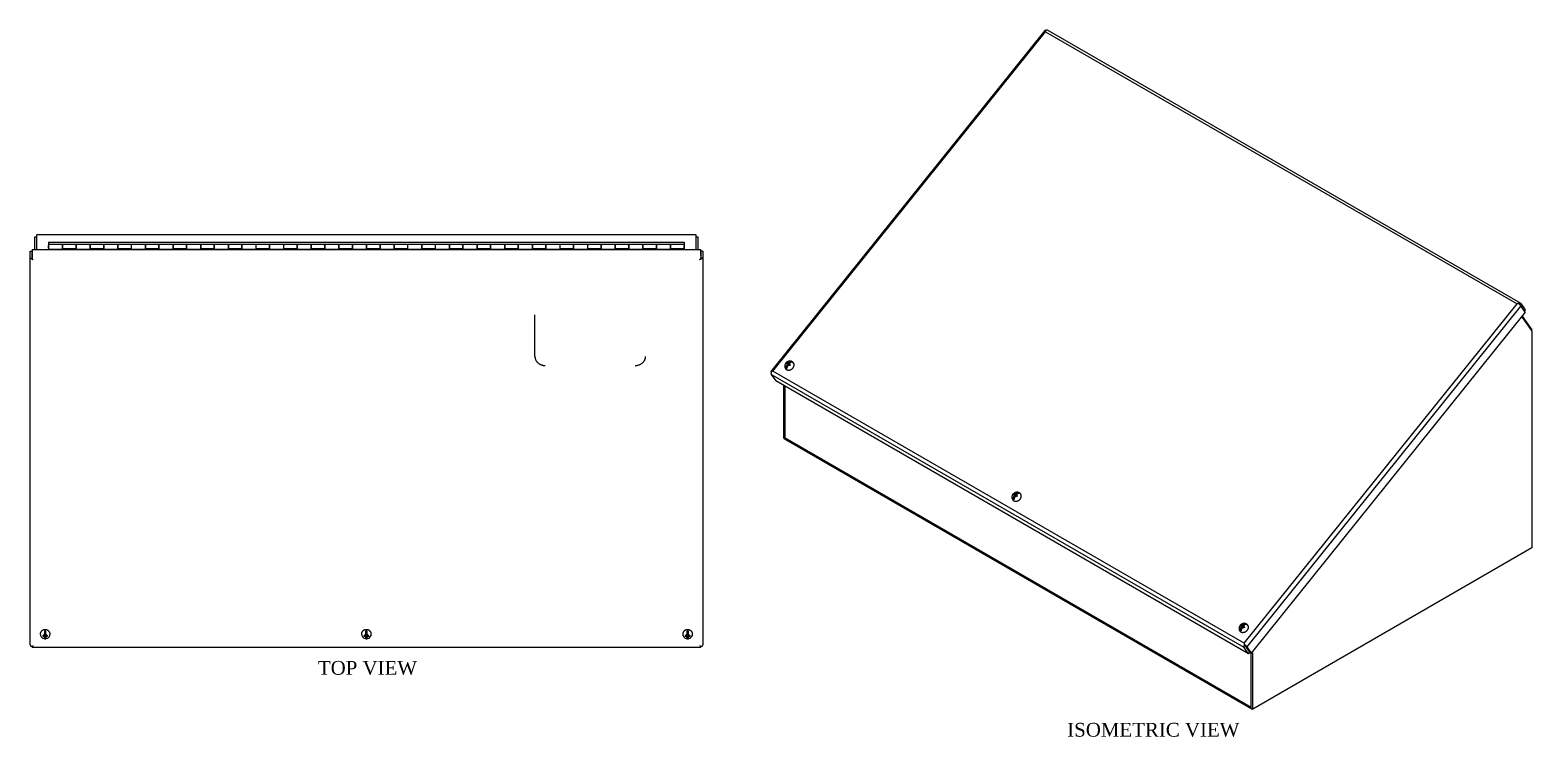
# Model space of a CAD drawing. Extents: x -38 to 63, y -32 to 27.
# Drawn here: x 8.8 to 63.1, y 1.3 to 26.8 of the extents above; entities that cross this region are included whole.
import ezdxf
from ezdxf.enums import TextEntityAlignment as Align

# ---------------------------------------------------------------- set-up
doc = ezdxf.new("R2010")
doc.units = 0
doc.header["$MEASUREMENT"] = 0
doc.layers.get('0').update_dxf_attribs({"linetype": 'CONTINUOUS'})
for name, color, linetype in [('COM44081', 7, 'CONTINUOUS'), ('COM44081-1', 7, 'CONTINUOUS'), ('COM44101', 7, 'CONTINUOUS'), ('COM44117', 7, 'CONTINUOUS'), ('COM55497', 7, 'CONTINUOUS'), ('QLB20279', 7, 'CONTINUOUS'), ('SCS19475', 7, 'CONTINUOUS')]:
    doc.layers.add(name, color=color, linetype=linetype)
doc.styles.add('SEACAD_TIMES_TTF', font='times.ttf')

msp = doc.modelspace()

# ---------------------------------------------------------------- linework, layer by layer
at = {"layer": 'COM44081', "color": 7, "linetype": 'CONTINUOUS'}
for p, q in [((32.869, 19.355), (32.941, 19.355)), ((32.941, 18.907), (32.941, 19.355)), ((62.746, 16.47), (63.118, 15.94)), ((63.118, 15.94), (63.118, 8.107)), ((63.118, 8.107), (53.012, 2.271)), ((52.961, 2.301), (52.961, 4.298)), ((52.973, 4.313), (53.012, 4.291)), ((53.012, 4.291), (52.985, 4.328)), ((53.012, 2.271), (53.012, 4.291)), ((52.961, 2.301), (53.012, 2.271))]:
    msp.add_line(p, q, dxfattribs=at)
at = {"layer": 'COM44081-1', "color": 7, "linetype": 'CONTINUOUS'}
for p, q in [((8.941, 18.907), (8.941, 19.355)), ((8.941, 19.355), (9.013, 19.355)), ((36.041, 12.069), (36.041, 13.983)), ((36.092, 12.04), (36.092, 13.953)), ((36.041, 12.069), (36.092, 12.04)), ((36.096, 12.043), (36.092, 12.04))]:
    msp.add_line(p, q, dxfattribs=at)
at = {"layer": 'COM44101', "color": 7, "linetype": 'CONTINUOUS'}
for p, q in [((45.497, 26.826), (35.578, 14.486)), ((35.645, 14.5), (45.521, 26.785)), ((45.519, 26.824), (45.52, 26.823)), ((45.521, 26.785), (62.581, 16.936)), ((62.698, 16.961), (45.588, 26.839)), ((8.77, 18.844), (8.842, 18.844)), ((8.77, 18.616), (8.77, 18.844)), ((8.77, 4.589), (8.77, 18.616)), ((8.842, 18.907), (33.04, 18.907)), ((8.842, 18.907), (8.842, 18.679)), ((8.842, 18.616), (8.842, 18.844)), ((8.842, 18.679), (8.842, 18.566)), ((8.842, 18.565), (8.842, 18.616)), ((33.04, 18.679), (33.04, 18.907)), ((33.04, 18.679), (33.04, 18.566)), ((33.113, 18.844), (33.041, 18.844)), ((33.041, 18.844), (33.041, 18.616)), ((33.041, 18.565), (33.041, 18.616)), ((33.113, 18.844), (33.113, 18.616)), ((33.113, 18.616), (33.113, 4.589)), ((52.706, 4.65), (62.581, 16.936)), ((62.717, 16.864), (52.799, 4.525)), ((62.631, 16.946), (62.632, 16.944)), ((62.711, 16.949), (62.871, 16.72)), ((62.878, 16.635), (62.717, 16.864)), ((62.878, 16.635), (52.96, 4.296)), ((62.871, 16.72), (62.843, 16.685)), ((35.589, 14.457), (35.586, 14.463)), ((52.703, 4.499), (35.592, 14.378)), ((35.592, 14.378), (35.753, 14.149)), ((35.6, 14.485), (35.601, 14.484)), ((52.706, 4.65), (35.645, 14.5)), ((52.863, 4.27), (35.753, 14.149)), ((8.842, 4.537), (8.842, 4.539)), ((8.842, 4.511), (8.842, 4.537)), ((8.842, 4.511), (33.04, 4.511)), ((33.04, 4.537), (33.04, 4.539)), ((33.04, 4.511), (33.04, 4.537)), ((52.863, 4.27), (52.703, 4.499)), ((52.711, 4.605), (52.747, 4.554)), ((52.712, 4.605), (52.748, 4.554)), ((52.908, 4.325), (52.747, 4.554)), ((52.748, 4.554), (52.909, 4.325)), ((52.799, 4.525), (52.96, 4.296)), ((52.863, 4.27), (52.908, 4.325)), ((52.96, 4.296), (52.909, 4.325))]:
    msp.add_line(p, q, dxfattribs=at)
for points, weights in [([(45.519, 26.824), (45.501, 26.831), (45.497, 26.826)], [1, 0.95547747562, 1]), ([(45.519, 26.824), (45.519, 26.807), (45.521, 26.785)], [1, 0.985598559662, 1]), ([(45.588, 26.839), (45.56, 26.855), (45.52, 26.824)], [1, 0.884870671704, 1]), ([(45.52, 26.824), (45.52, 26.807), (45.521, 26.785)], [1, 0.985598559654, 1]), ([(8.77, 18.616), (8.77, 18.578), (8.842, 18.565)], [1, 0.816496580927, 1]), ([(8.842, 18.616), (8.842, 18.614), (8.842, 18.612)], [1, 0.994516901322, 1]), ([(8.842, 18.566), (8.859, 18.548), (8.878, 18.532)], [1, 0.985598559666, 1]), ([(8.842, 18.565), (8.859, 18.548), (8.878, 18.532)], [1, 0.985598559651, 1]), ([(33.005, 18.532), (33.023, 18.548), (33.04, 18.566)], [1, 0.985598559655, 1]), ([(33.005, 18.532), (33.023, 18.548), (33.041, 18.565)], [1, 0.985598559657, 1]), ([(33.04, 18.612), (33.041, 18.614), (33.041, 18.616)], [1, 0.994516901316, 1]), ([(33.041, 18.565), (33.113, 18.578), (33.113, 18.616)], [1, 0.816496580927, 1]), ([(62.631, 16.946), (62.606, 16.942), (62.581, 16.936)], [1, 0.985598559662, 1]), ([(62.631, 16.945), (62.606, 16.942), (62.581, 16.936)], [1, 0.985598559652, 1]), ([(62.711, 16.949), (62.684, 16.988), (62.631, 16.946)], [1, 0.816496580928, 1]), ([(62.717, 16.864), (62.69, 16.903), (62.631, 16.945)], [1, 0.81649658093, 1]), ([(35.6, 14.485), (35.559, 14.501), (35.586, 14.463)], [1, 0.816496580928, 1]), ([(35.601, 14.484), (35.565, 14.416), (35.592, 14.378)], [1, 0.816496580927, 1]), ([(35.645, 14.5), (35.621, 14.494), (35.6, 14.485)], [1, 0.98559855965, 1]), ([(35.645, 14.5), (35.621, 14.493), (35.601, 14.484)], [1, 0.98559855966, 1]), ([(8.77, 4.589), (8.77, 4.551), (8.842, 4.538)], [1, 0.816496580928, 1]), ([(8.842, 4.538), (8.859, 4.55), (8.878, 4.565)], [1, 0.985598559653, 1]), ([(8.842, 4.537), (8.859, 4.549), (8.878, 4.565)], [1, 0.985598559656, 1]), ([(33.005, 4.565), (33.023, 4.55), (33.041, 4.538)], [1, 0.985598559662, 1]), ([(33.005, 4.565), (33.023, 4.549), (33.04, 4.537)], [1, 0.985598559656, 1]), ([(33.041, 4.538), (33.113, 4.551), (33.113, 4.589)], [1, 0.816496580928, 1]), ([(52.711, 4.605), (52.676, 4.538), (52.703, 4.499)], [1, 0.816496580927, 1]), ([(52.706, 4.65), (52.708, 4.629), (52.712, 4.605)], [1, 0.985598559632, 1]), ([(52.706, 4.65), (52.707, 4.629), (52.711, 4.605)], [1, 0.985598559667, 1]), ([(52.799, 4.525), (52.772, 4.563), (52.712, 4.605)], [1, 0.816496580928, 1]), ([(52.743, 4.561), (52.745, 4.557), (52.747, 4.554)], [1, 0.988296394803, 1])]:
    msp.add_rational_spline(points, weights, degree=2, dxfattribs=at)
at = {"layer": 'COM44117', "color": 7, "linetype": 'CONTINUOUS'}
for p, q in [((9.013, 19.412), (9.013, 19.427)), ((32.869, 19.427), (9.013, 19.427)), ((9.013, 18.907), (9.013, 19.412)), ((32.869, 19.412), (32.869, 19.427)), ((32.869, 18.907), (32.869, 19.412)), ((62.759, 16.487), (63.108, 15.991)), ((63.118, 15.953), (63.118, 15.94)), ((36.092, 12.069), (36.092, 13.953)), ((52.961, 2.33), (36.092, 12.069)), ((36.114, 12.02), (52.983, 2.281)), ((52.961, 4.275), (52.897, 4.312)), ((52.957, 4.288), (52.903, 4.32)), ((52.957, 4.288), (52.947, 4.303)), ((52.961, 2.33), (52.961, 4.275))]:
    msp.add_line(p, q, dxfattribs=at)
for points, weights in [([(63.118, 15.953), (63.118, 15.976), (63.108, 15.991)], [1, 0.96592582629, 1]), ([(36.092, 12.069), (36.092, 12.033), (36.114, 12.02)], [1, 0.923879532512, 1]), ([(52.961, 4.275), (52.961, 4.283), (52.957, 4.288)], [1, 0.965925826297, 1]), ([(52.968, 2.297), (52.98, 2.275), (53.004, 2.276)], [1, 0.942809041581, 1])]:
    msp.add_rational_spline(points, weights, degree=2, dxfattribs=at)
at = {"layer": 'COM55497', "color": 7, "linetype": 'CONTINUOUS'}
for p, q in [((9.441, 19.172), (32.441, 19.172)), ((9.441, 19.172), (9.441, 19.041)), ((9.441, 18.951), (9.441, 19.041)), ((9.446, 19.041), (9.441, 19.041)), ((9.446, 18.909), (9.446, 19.083)), ((9.936, 19.083), (9.446, 19.083)), ((9.936, 19.083), (9.936, 18.909)), ((9.946, 19.041), (9.936, 19.041)), ((9.946, 19.083), (9.946, 18.928)), ((10.436, 19.083), (9.946, 19.083)), ((10.436, 18.928), (10.436, 19.083)), ((10.446, 19.041), (10.436, 19.041)), ((10.446, 18.909), (10.446, 19.083)), ((10.936, 19.083), (10.446, 19.083)), ((10.936, 19.083), (10.936, 18.909)), ((10.946, 19.041), (10.936, 19.041)), ((10.946, 19.083), (10.946, 18.928)), ((11.436, 19.083), (10.946, 19.083)), ((11.436, 18.928), (11.436, 19.083)), ((11.446, 19.041), (11.436, 19.041)), ((11.446, 18.909), (11.446, 19.083)), ((11.936, 19.083), (11.446, 19.083)), ((11.936, 19.083), (11.936, 18.909)), ((11.946, 19.041), (11.936, 19.041)), ((11.946, 19.083), (11.946, 18.928)), ((12.436, 19.083), (11.946, 19.083)), ((12.436, 18.928), (12.436, 19.083)), ((12.446, 19.041), (12.436, 19.041)), ((12.446, 18.909), (12.446, 19.083)), ((12.936, 19.083), (12.446, 19.083)), ((12.936, 19.083), (12.936, 18.909)), ((12.946, 19.041), (12.936, 19.041)), ((12.946, 19.083), (12.946, 18.928)), ((13.436, 19.083), (12.946, 19.083)), ((13.436, 18.928), (13.436, 19.083)), ((13.446, 19.041), (13.436, 19.041)), ((13.446, 18.909), (13.446, 19.083)), ((13.936, 19.083), (13.446, 19.083)), ((13.936, 19.083), (13.936, 18.909)), ((13.946, 19.041), (13.936, 19.041)), ((13.946, 19.083), (13.946, 18.928)), ((14.436, 19.083), (13.946, 19.083)), ((14.436, 18.928), (14.436, 19.083)), ((14.446, 19.041), (14.436, 19.041)), ((14.446, 18.909), (14.446, 19.083)), ((14.936, 19.083), (14.446, 19.083)), ((14.936, 19.083), (14.936, 18.909)), ((14.946, 19.041), (14.936, 19.041)), ((14.946, 19.083), (14.946, 18.928)), ((15.436, 19.083), (14.946, 19.083)), ((15.436, 18.928), (15.436, 19.083)), ((15.446, 19.041), (15.436, 19.041)), ((15.446, 18.909), (15.446, 19.083)), ((15.936, 19.083), (15.446, 19.083)), ((15.936, 19.083), (15.936, 18.909)), ((15.946, 19.041), (15.936, 19.041)), ((15.946, 19.083), (15.946, 18.928)), ((16.436, 19.083), (15.946, 19.083)), ((16.436, 18.928), (16.436, 19.083)), ((16.446, 19.041), (16.436, 19.041)), ((16.446, 18.909), (16.446, 19.083)), ((16.936, 19.083), (16.446, 19.083)), ((16.936, 19.083), (16.936, 18.909)), ((16.946, 19.041), (16.936, 19.041)), ((16.946, 19.083), (16.946, 18.928)), ((17.436, 19.083), (16.946, 19.083)), ((17.436, 18.928), (17.436, 19.083)), ((17.446, 19.041), (17.436, 19.041)), ((17.446, 18.909), (17.446, 19.083)), ((17.936, 19.083), (17.446, 19.083)), ((17.936, 19.083), (17.936, 18.909)), ((17.946, 19.041), (17.936, 19.041)), ((17.946, 19.083), (17.946, 18.928)), ((18.436, 19.083), (17.946, 19.083)), ((18.436, 18.928), (18.436, 19.083)), ((18.446, 19.041), (18.436, 19.041)), ((18.446, 18.909), (18.446, 19.083)), ((18.936, 19.083), (18.446, 19.083)), ((18.936, 19.083), (18.936, 18.909)), ((18.946, 19.041), (18.936, 19.041)), ((18.946, 19.083), (18.946, 18.928)), ((19.436, 19.083), (18.946, 19.083)), ((19.436, 18.928), (19.436, 19.083)), ((19.446, 19.041), (19.436, 19.041)), ((19.446, 18.909), (19.446, 19.083)), ((19.936, 19.083), (19.446, 19.083)), ((19.936, 19.083), (19.936, 18.909)), ((19.946, 19.041), (19.936, 19.041)), ((19.946, 19.083), (19.946, 18.928)), ((20.436, 19.083), (19.946, 19.083)), ((20.436, 18.928), (20.436, 19.083)), ((20.446, 19.041), (20.436, 19.041)), ((20.446, 18.909), (20.446, 19.083)), ((20.936, 19.083), (20.446, 19.083)), ((20.936, 19.083), (20.936, 18.909)), ((20.946, 19.041), (20.936, 19.041)), ((20.946, 19.083), (20.946, 18.928)), ((21.436, 19.083), (20.946, 19.083)), ((21.436, 18.928), (21.436, 19.083)), ((21.446, 19.041), (21.436, 19.041)), ((21.446, 18.909), (21.446, 19.083)), ((21.936, 19.083), (21.446, 19.083)), ((21.936, 19.083), (21.936, 18.909)), ((21.946, 19.041), (21.936, 19.041)), ((21.946, 19.083), (21.946, 18.928)), ((22.436, 19.083), (21.946, 19.083)), ((22.436, 18.928), (22.436, 19.083)), ((22.446, 19.041), (22.436, 19.041)), ((22.446, 18.909), (22.446, 19.083)), ((22.936, 19.083), (22.446, 19.083)), ((22.936, 19.083), (22.936, 18.909)), ((22.946, 19.041), (22.936, 19.041)), ((22.946, 19.083), (22.946, 18.928)), ((23.436, 19.083), (22.946, 19.083)), ((23.436, 18.928), (23.436, 19.083)), ((23.446, 19.041), (23.436, 19.041)), ((23.446, 18.909), (23.446, 19.083)), ((23.936, 19.083), (23.446, 19.083)), ((23.936, 19.083), (23.936, 18.909)), ((23.946, 19.041), (23.936, 19.041)), ((23.946, 19.083), (23.946, 18.928)), ((24.436, 19.083), (23.946, 19.083)), ((24.436, 18.928), (24.436, 19.083)), ((24.446, 19.041), (24.436, 19.041)), ((24.446, 18.909), (24.446, 19.083)), ((24.936, 19.083), (24.446, 19.083)), ((24.936, 19.083), (24.936, 18.909)), ((24.946, 19.041), (24.936, 19.041)), ((24.946, 19.083), (24.946, 18.928)), ((25.436, 19.083), (24.946, 19.083)), ((25.436, 18.928), (25.436, 19.083)), ((25.446, 19.041), (25.436, 19.041)), ((25.446, 18.909), (25.446, 19.083)), ((25.936, 19.083), (25.446, 19.083)), ((25.936, 19.083), (25.936, 18.909)), ((25.946, 19.041), (25.936, 19.041)), ((25.946, 19.083), (25.946, 18.928)), ((26.436, 19.083), (25.946, 19.083)), ((26.436, 18.928), (26.436, 19.083)), ((26.446, 19.041), (26.436, 19.041)), ((26.446, 18.909), (26.446, 19.083)), ((26.936, 19.083), (26.446, 19.083)), ((26.936, 19.083), (26.936, 18.909)), ((26.946, 19.041), (26.936, 19.041)), ((26.946, 19.083), (26.946, 18.928)), ((27.436, 19.083), (26.946, 19.083)), ((27.436, 18.928), (27.436, 19.083)), ((27.446, 19.041), (27.436, 19.041)), ((27.446, 18.909), (27.446, 19.083)), ((27.936, 19.083), (27.446, 19.083)), ((27.936, 19.083), (27.936, 18.909)), ((27.946, 19.041), (27.936, 19.041)), ((27.946, 19.083), (27.946, 18.928)), ((28.436, 19.083), (27.946, 19.083)), ((28.436, 18.928), (28.436, 19.083)), ((28.446, 19.041), (28.436, 19.041)), ((28.446, 18.909), (28.446, 19.083)), ((28.936, 19.083), (28.446, 19.083)), ((28.936, 19.083), (28.936, 18.909)), ((28.946, 19.041), (28.936, 19.041)), ((28.946, 19.083), (28.946, 18.928)), ((29.436, 19.083), (28.946, 19.083)), ((29.436, 18.928), (29.436, 19.083)), ((29.446, 19.041), (29.436, 19.041)), ((29.446, 18.909), (29.446, 19.083)), ((29.936, 19.083), (29.446, 19.083)), ((29.936, 19.083), (29.936, 18.909)), ((29.946, 19.041), (29.936, 19.041)), ((29.946, 19.083), (29.946, 18.928)), ((30.436, 19.083), (29.946, 19.083)), ((30.436, 18.928), (30.436, 19.083)), ((30.446, 19.041), (30.436, 19.041)), ((30.446, 18.909), (30.446, 19.083)), ((30.936, 19.083), (30.446, 19.083)), ((30.936, 19.083), (30.936, 18.909)), ((30.946, 19.041), (30.936, 19.041)), ((30.946, 19.083), (30.946, 18.928)), ((31.436, 19.083), (30.946, 19.083)), ((31.436, 18.928), (31.436, 19.083)), ((31.446, 19.041), (31.436, 19.041)), ((31.446, 18.909), (31.446, 19.083)), ((31.936, 19.083), (31.446, 19.083)), ((31.936, 19.083), (31.936, 18.909)), ((31.946, 19.041), (31.936, 19.041)), ((31.946, 19.083), (31.946, 18.928)), ((32.436, 19.083), (31.946, 19.083)), ((32.436, 19.083), (32.436, 18.928)), ((32.441, 19.041), (32.436, 19.041)), ((32.441, 19.172), (32.441, 19.041)), ((32.441, 18.951), (32.441, 19.041)), ((9.441, 18.951), (9.441, 18.915)), ((9.441, 18.951), (9.446, 18.951)), ((9.446, 18.915), (9.441, 18.915)), ((9.446, 18.909), (9.936, 18.909)), ((9.936, 18.951), (9.946, 18.951)), ((9.946, 18.915), (9.936, 18.915)), ((9.946, 18.907), (9.946, 18.928)), ((10.436, 18.928), (9.946, 18.928)), ((10.436, 18.951), (10.446, 18.951)), ((10.436, 18.928), (10.436, 18.907)), ((10.446, 18.915), (10.436, 18.915)), ((10.446, 18.909), (10.936, 18.909)), ((10.936, 18.951), (10.946, 18.951)), ((10.946, 18.915), (10.936, 18.915)), ((10.946, 18.907), (10.946, 18.928)), ((11.436, 18.928), (10.946, 18.928)), ((11.436, 18.951), (11.446, 18.951)), ((11.436, 18.928), (11.436, 18.907)), ((11.446, 18.915), (11.436, 18.915)), ((11.446, 18.909), (11.936, 18.909)), ((11.936, 18.951), (11.946, 18.951)), ((11.946, 18.915), (11.936, 18.915)), ((11.946, 18.907), (11.946, 18.928)), ((12.436, 18.928), (11.946, 18.928)), ((12.436, 18.951), (12.446, 18.951)), ((12.436, 18.928), (12.436, 18.907)), ((12.446, 18.915), (12.436, 18.915)), ((12.446, 18.909), (12.936, 18.909)), ((12.936, 18.951), (12.946, 18.951)), ((12.946, 18.915), (12.936, 18.915)), ((12.946, 18.907), (12.946, 18.928)), ((13.436, 18.928), (12.946, 18.928)), ((13.436, 18.951), (13.446, 18.951)), ((13.436, 18.928), (13.436, 18.907)), ((13.446, 18.915), (13.436, 18.915)), ((13.446, 18.909), (13.936, 18.909)), ((13.936, 18.951), (13.946, 18.951)), ((13.946, 18.915), (13.936, 18.915)), ((13.946, 18.907), (13.946, 18.928)), ((14.436, 18.928), (13.946, 18.928)), ((14.436, 18.951), (14.446, 18.951)), ((14.436, 18.928), (14.436, 18.907)), ((14.446, 18.915), (14.436, 18.915)), ((14.446, 18.909), (14.936, 18.909)), ((14.936, 18.951), (14.946, 18.951)), ((14.946, 18.915), (14.936, 18.915)), ((14.946, 18.907), (14.946, 18.928)), ((15.436, 18.928), (14.946, 18.928)), ((15.436, 18.951), (15.446, 18.951)), ((15.436, 18.928), (15.436, 18.907)), ((15.446, 18.915), (15.436, 18.915)), ((15.446, 18.909), (15.936, 18.909)), ((15.936, 18.951), (15.946, 18.951)), ((15.946, 18.915), (15.936, 18.915)), ((15.946, 18.907), (15.946, 18.928)), ((16.436, 18.928), (15.946, 18.928)), ((16.436, 18.951), (16.446, 18.951)), ((16.436, 18.928), (16.436, 18.907)), ((16.446, 18.915), (16.436, 18.915)), ((16.446, 18.909), (16.936, 18.909)), ((16.936, 18.951), (16.946, 18.951)), ((16.946, 18.915), (16.936, 18.915)), ((16.946, 18.907), (16.946, 18.928)), ((17.436, 18.928), (16.946, 18.928)), ((17.436, 18.951), (17.446, 18.951)), ((17.436, 18.928), (17.436, 18.907)), ((17.446, 18.915), (17.436, 18.915)), ((17.446, 18.909), (17.936, 18.909)), ((17.936, 18.951), (17.946, 18.951)), ((17.946, 18.915), (17.936, 18.915)), ((17.946, 18.907), (17.946, 18.928)), ((18.436, 18.928), (17.946, 18.928)), ((18.436, 18.951), (18.446, 18.951)), ((18.436, 18.928), (18.436, 18.907)), ((18.446, 18.915), (18.436, 18.915)), ((18.446, 18.909), (18.936, 18.909)), ((18.936, 18.951), (18.946, 18.951)), ((18.946, 18.915), (18.936, 18.915)), ((18.946, 18.907), (18.946, 18.928)), ((19.436, 18.928), (18.946, 18.928)), ((19.436, 18.951), (19.446, 18.951)), ((19.436, 18.928), (19.436, 18.907)), ((19.446, 18.915), (19.436, 18.915)), ((19.446, 18.909), (19.936, 18.909)), ((19.936, 18.951), (19.946, 18.951)), ((19.946, 18.915), (19.936, 18.915)), ((19.946, 18.907), (19.946, 18.928)), ((20.436, 18.928), (19.946, 18.928)), ((20.436, 18.951), (20.446, 18.951)), ((20.436, 18.928), (20.436, 18.907)), ((20.446, 18.915), (20.436, 18.915)), ((20.446, 18.909), (20.936, 18.909)), ((20.936, 18.951), (20.946, 18.951)), ((20.946, 18.915), (20.936, 18.915)), ((20.946, 18.907), (20.946, 18.928)), ((21.436, 18.928), (20.946, 18.928)), ((21.436, 18.951), (21.446, 18.951)), ((21.436, 18.928), (21.436, 18.907)), ((21.446, 18.915), (21.436, 18.915)), ((21.446, 18.909), (21.936, 18.909)), ((21.936, 18.951), (21.946, 18.951)), ((21.946, 18.915), (21.936, 18.915)), ((21.946, 18.907), (21.946, 18.928)), ((22.436, 18.928), (21.946, 18.928)), ((22.436, 18.951), (22.446, 18.951)), ((22.436, 18.928), (22.436, 18.907)), ((22.446, 18.915), (22.436, 18.915)), ((22.446, 18.909), (22.936, 18.909)), ((22.936, 18.951), (22.946, 18.951)), ((22.946, 18.915), (22.936, 18.915)), ((22.946, 18.907), (22.946, 18.928)), ((23.436, 18.928), (22.946, 18.928)), ((23.436, 18.951), (23.446, 18.951)), ((23.436, 18.928), (23.436, 18.907)), ((23.446, 18.915), (23.436, 18.915)), ((23.446, 18.909), (23.936, 18.909)), ((23.936, 18.951), (23.946, 18.951)), ((23.946, 18.915), (23.936, 18.915)), ((23.946, 18.907), (23.946, 18.928)), ((24.436, 18.928), (23.946, 18.928)), ((24.436, 18.951), (24.446, 18.951)), ((24.436, 18.928), (24.436, 18.907)), ((24.446, 18.915), (24.436, 18.915)), ((24.446, 18.909), (24.936, 18.909)), ((24.936, 18.951), (24.946, 18.951)), ((24.946, 18.915), (24.936, 18.915)), ((24.946, 18.907), (24.946, 18.928)), ((25.436, 18.928), (24.946, 18.928)), ((25.436, 18.951), (25.446, 18.951)), ((25.436, 18.928), (25.436, 18.907)), ((25.446, 18.915), (25.436, 18.915)), ((25.446, 18.909), (25.936, 18.909)), ((25.936, 18.951), (25.946, 18.951)), ((25.946, 18.915), (25.936, 18.915)), ((25.946, 18.907), (25.946, 18.928)), ((26.436, 18.928), (25.946, 18.928)), ((26.436, 18.951), (26.446, 18.951)), ((26.436, 18.928), (26.436, 18.907)), ((26.446, 18.915), (26.436, 18.915)), ((26.446, 18.909), (26.936, 18.909)), ((26.936, 18.951), (26.946, 18.951)), ((26.946, 18.915), (26.936, 18.915)), ((26.946, 18.907), (26.946, 18.928)), ((27.436, 18.928), (26.946, 18.928)), ((27.436, 18.951), (27.446, 18.951)), ((27.436, 18.928), (27.436, 18.907)), ((27.446, 18.915), (27.436, 18.915)), ((27.446, 18.909), (27.936, 18.909)), ((27.936, 18.951), (27.946, 18.951)), ((27.946, 18.915), (27.936, 18.915)), ((27.946, 18.907), (27.946, 18.928)), ((28.436, 18.928), (27.946, 18.928)), ((28.436, 18.951), (28.446, 18.951)), ((28.436, 18.928), (28.436, 18.907)), ((28.446, 18.915), (28.436, 18.915)), ((28.446, 18.909), (28.936, 18.909)), ((28.936, 18.951), (28.946, 18.951)), ((28.946, 18.915), (28.936, 18.915)), ((28.946, 18.907), (28.946, 18.928)), ((29.436, 18.928), (28.946, 18.928)), ((29.436, 18.951), (29.446, 18.951)), ((29.436, 18.928), (29.436, 18.907)), ((29.446, 18.915), (29.436, 18.915)), ((29.446, 18.909), (29.936, 18.909)), ((29.936, 18.951), (29.946, 18.951)), ((29.946, 18.915), (29.936, 18.915)), ((29.946, 18.907), (29.946, 18.928)), ((30.436, 18.928), (29.946, 18.928)), ((30.436, 18.951), (30.446, 18.951)), ((30.436, 18.928), (30.436, 18.907)), ((30.446, 18.915), (30.436, 18.915)), ((30.446, 18.909), (30.936, 18.909)), ((30.936, 18.951), (30.946, 18.951)), ((30.946, 18.915), (30.936, 18.915)), ((30.946, 18.907), (30.946, 18.928)), ((31.436, 18.928), (30.946, 18.928)), ((31.436, 18.951), (31.446, 18.951)), ((31.436, 18.928), (31.436, 18.907)), ((31.446, 18.915), (31.436, 18.915)), ((31.446, 18.909), (31.936, 18.909)), ((31.936, 18.951), (31.946, 18.951)), ((31.946, 18.915), (31.936, 18.915)), ((31.946, 18.907), (31.946, 18.928)), ((32.436, 18.928), (31.946, 18.928)), ((32.436, 18.951), (32.441, 18.951)), ((32.436, 18.907), (32.436, 18.928)), ((32.441, 18.915), (32.436, 18.915)), ((32.441, 18.951), (32.441, 18.915))]:
    msp.add_line(p, q, dxfattribs=at)
at = {"layer": 'QLB20279', "color": 7, "linetype": 'CONTINUOUS'}
msp.add_line((27.041, 15.027), (27.041, 16.542), dxfattribs=at)
for points in [[(27.041, 15.027), (27.041, 14.702), (27.416, 14.702)], [(30.666, 14.702), (31.041, 14.702), (31.041, 15.027)]]:
    msp.add_rational_spline(points, [1, 0.707106781187, 1], degree=2, dxfattribs=at)
at = {"layer": 'SCS19475', "color": 7, "linetype": 'CONTINUOUS'}
for p, q in [((36.2, 14.725), (36.113, 14.616)), ((36.179, 14.755), (36.154, 14.723)), ((36.155, 14.769), (36.179, 14.755)), ((36.176, 14.772), (36.157, 14.8)), ((36.176, 14.772), (36.168, 14.762)), ((36.198, 14.778), (36.174, 14.792)), ((36.219, 14.748), (36.176, 14.772)), ((36.2, 14.725), (36.179, 14.755)), ((36.193, 14.701), (36.218, 14.733)), ((36.223, 14.81), (36.198, 14.778)), ((36.198, 14.778), (36.219, 14.748)), ((36.218, 14.733), (36.242, 14.719)), ((36.306, 14.857), (36.219, 14.748)), ((36.237, 14.755), (36.262, 14.787)), ((36.26, 14.742), (36.237, 14.755)), ((36.258, 14.725), (36.237, 14.755)), ((36.271, 14.717), (36.258, 14.725)), ((36.347, 14.842), (36.308, 14.856)), ((44.421, 9.979), (44.333, 9.87)), ((44.399, 10.009), (44.374, 9.977)), ((44.375, 10.023), (44.399, 10.009)), ((44.397, 10.026), (44.377, 10.054)), ((44.397, 10.026), (44.388, 10.016)), ((44.418, 10.032), (44.394, 10.046)), ((44.439, 10.002), (44.397, 10.026)), ((44.421, 9.979), (44.399, 10.009)), ((44.413, 9.955), (44.438, 9.987)), ((44.443, 10.064), (44.418, 10.032)), ((44.418, 10.032), (44.439, 10.002)), ((44.438, 9.987), (44.462, 9.973)), ((44.527, 10.111), (44.439, 10.002)), ((44.457, 10.01), (44.482, 10.041)), ((44.481, 9.996), (44.457, 10.01)), ((44.478, 9.979), (44.457, 10.01)), ((44.491, 9.972), (44.478, 9.979)), ((44.567, 10.096), (44.528, 10.11)), ((9.229, 4.938), (9.229, 4.912)), ((9.289, 4.936), (9.255, 4.936)), ((9.255, 4.91), (9.289, 4.91)), ((9.289, 5.09), (9.289, 4.972)), ((9.289, 4.972), (9.289, 4.936)), ((9.289, 4.936), (9.289, 4.91)), ((9.289, 4.91), (9.289, 4.873)), ((9.344, 4.972), (9.344, 5.09)), ((9.344, 4.936), (9.344, 4.972)), ((9.377, 4.936), (9.344, 4.936)), ((9.344, 4.91), (9.344, 4.936)), ((9.344, 4.873), (9.344, 4.91)), ((9.344, 4.91), (9.377, 4.91)), ((9.404, 4.912), (9.404, 4.938)), ((20.854, 4.938), (20.854, 4.912)), ((20.914, 4.936), (20.88, 4.936)), ((20.88, 4.91), (20.914, 4.91)), ((20.914, 5.09), (20.914, 4.972)), ((20.914, 4.972), (20.914, 4.936)), ((20.914, 4.936), (20.914, 4.91)), ((20.914, 4.91), (20.914, 4.873)), ((20.969, 4.972), (20.969, 5.09)), ((20.969, 4.936), (20.969, 4.972)), ((21.002, 4.936), (20.969, 4.936)), ((20.969, 4.91), (20.969, 4.936)), ((20.969, 4.873), (20.969, 4.91)), ((20.969, 4.91), (21.002, 4.91)), ((21.029, 4.912), (21.029, 4.938)), ((32.479, 4.938), (32.479, 4.912)), ((32.539, 4.936), (32.505, 4.936)), ((32.505, 4.91), (32.539, 4.91)), ((32.539, 5.09), (32.539, 4.972)), ((32.539, 4.972), (32.539, 4.936)), ((32.539, 4.936), (32.539, 4.91)), ((32.539, 4.91), (32.539, 4.873)), ((32.594, 4.972), (32.594, 5.09)), ((32.594, 4.936), (32.594, 4.972)), ((32.627, 4.936), (32.594, 4.936)), ((32.594, 4.91), (32.594, 4.936)), ((32.594, 4.873), (32.594, 4.91)), ((32.594, 4.91), (32.627, 4.91)), ((32.654, 4.912), (32.654, 4.938)), ((52.641, 5.233), (52.553, 5.124)), ((52.619, 5.263), (52.594, 5.231)), ((52.596, 5.277), (52.619, 5.263)), ((52.617, 5.28), (52.597, 5.308)), ((52.617, 5.28), (52.608, 5.27)), ((52.638, 5.286), (52.614, 5.3)), ((52.659, 5.256), (52.617, 5.28)), ((52.641, 5.233), (52.619, 5.263)), ((52.633, 5.209), (52.658, 5.241)), ((52.663, 5.318), (52.638, 5.286)), ((52.638, 5.286), (52.659, 5.256)), ((52.658, 5.241), (52.682, 5.227)), ((52.747, 5.365), (52.659, 5.256)), ((52.677, 5.264), (52.702, 5.296)), ((52.701, 5.25), (52.677, 5.264)), ((52.698, 5.234), (52.677, 5.264)), ((52.712, 5.226), (52.698, 5.234)), ((52.787, 5.35), (52.748, 5.364)), ((9.289, 4.873), (9.289, 4.816)), ((9.344, 4.816), (9.344, 4.873)), ((20.914, 4.873), (20.914, 4.816)), ((20.969, 4.816), (20.969, 4.873)), ((32.539, 4.873), (32.539, 4.816)), ((32.594, 4.816), (32.594, 4.873))]:
    msp.add_line(p, q, dxfattribs=at)
for centre, radius, start, end in [((36.309, 14.603), 0.197, 142.21, 176.138), ((36.533, 14.479), 0.495, 139.5084, 142.9037), ((36.052, 14.582), 0.213, 61.1874, 66.237), ((36.348, 14.58), 0.196, 142.1709, 176.1771), ((36.071, 14.605), 0.213, 61.1883, 66.236), ((36.01, 14.337), 0.447, 55.5551, 58.6396), ((36.028, 14.36), 0.447, 55.5554, 58.6393), ((36.657, 14.407), 0.495, 139.5083, 142.9038), ((36.294, 14.734), 0.12, 27.4303, 63.544), ((44.529, 9.857), 0.197, 142.21, 176.138), ((44.753, 9.733), 0.495, 139.5084, 142.9037), ((44.273, 9.836), 0.213, 61.1874, 66.237), ((44.568, 9.834), 0.196, 142.1709, 176.1771), ((44.291, 9.859), 0.213, 61.1883, 66.236), ((44.23, 9.592), 0.447, 55.5551, 58.6396), ((44.248, 9.614), 0.447, 55.5554, 58.6393), ((44.877, 9.661), 0.495, 139.5083, 142.9038), ((44.514, 9.988), 0.12, 27.4303, 63.544), ((9.308, 4.985), 0.17, 177.8823, 260.1271), ((9.264, 5.183), 0.247, 261.8231, 267.9155), ((9.264, 5.157), 0.247, 261.8229, 267.9157), ((9.325, 4.985), 0.169, 279.6206, 2.8497), ((9.368, 5.183), 0.247, 272.0843, 278.1771), ((9.368, 5.157), 0.247, 272.0845, 278.1769), ((20.933, 4.985), 0.17, 177.8823, 260.1271), ((20.889, 5.183), 0.247, 261.8231, 267.9155), ((20.889, 5.157), 0.247, 261.8229, 267.9157), ((20.95, 4.985), 0.169, 279.6206, 2.8497), ((20.993, 5.183), 0.247, 272.0843, 278.1771), ((20.993, 5.157), 0.247, 272.0845, 278.1769), ((32.558, 4.985), 0.17, 177.8823, 260.1271), ((32.514, 5.183), 0.247, 261.8231, 267.9155), ((32.514, 5.157), 0.247, 261.8229, 267.9157), ((32.575, 4.985), 0.169, 279.6206, 2.8497), ((32.618, 5.183), 0.247, 272.0843, 278.1771), ((32.618, 5.157), 0.247, 272.0845, 278.1769), ((52.749, 5.111), 0.197, 142.21, 176.138), ((52.973, 4.987), 0.495, 139.5084, 142.9037), ((52.493, 5.09), 0.213, 61.1874, 66.237), ((52.788, 5.088), 0.196, 142.1709, 176.1771), ((52.511, 5.113), 0.213, 61.1883, 66.236), ((52.45, 4.846), 0.447, 55.5551, 58.6396), ((52.468, 4.868), 0.447, 55.5554, 58.6393), ((53.097, 4.915), 0.495, 139.5083, 142.9038), ((52.734, 5.242), 0.12, 27.4303, 63.544)]:
    msp.add_arc(centre, radius, start, end, dxfattribs=at)
for points, knots in [([(36.308, 14.856), (36.304, 14.858), (36.286, 14.865), (36.245, 14.865), (36.193, 14.853), (36.144, 14.824), (36.105, 14.782), (36.081, 14.731), (36.074, 14.679), (36.083, 14.626), (36.101, 14.6), (36.111, 14.585)], [0, 0, 0, 0, 0.027881, 0.144185, 0.264457, 0.391223, 0.525826, 0.648773, 0.768804, 0.887197, 1, 1, 1, 1]), ([(36.306, 14.857), (36.3, 14.857), (36.293, 14.856), (36.279, 14.852), (36.272, 14.849), (36.258, 14.841), (36.251, 14.836), (36.237, 14.824), (36.23, 14.817), (36.223, 14.81)], [0, 0, 0, 0, 0.25, 0.25, 0.5, 0.5, 0.75, 0.75, 1, 1, 1, 1]), ([(36.262, 14.787), (36.269, 14.795), (36.275, 14.801), (36.289, 14.813), (36.297, 14.819), (36.311, 14.827), (36.318, 14.83), (36.329, 14.833), (36.332, 14.834), (36.339, 14.834), (36.342, 14.834), (36.345, 14.834)], [0, 0, 0, 0, 0.25, 0.25, 0.5, 0.5, 0.75, 0.75, 0.875, 0.875, 1, 1, 1, 1]), ([(44.528, 10.11), (44.524, 10.112), (44.506, 10.119), (44.465, 10.119), (44.413, 10.107), (44.364, 10.078), (44.325, 10.036), (44.301, 9.985), (44.294, 9.933), (44.303, 9.881), (44.321, 9.854), (44.331, 9.839)], [0, 0, 0, 0, 0.027881, 0.144185, 0.264457, 0.391223, 0.525826, 0.648773, 0.768804, 0.887197, 1, 1, 1, 1]), ([(44.527, 10.111), (44.52, 10.111), (44.514, 10.11), (44.5, 10.106), (44.492, 10.103), (44.478, 10.095), (44.471, 10.09), (44.457, 10.078), (44.45, 10.071), (44.443, 10.064)], [0, 0, 0, 0, 0.25, 0.25, 0.5, 0.5, 0.75, 0.75, 1, 1, 1, 1]), ([(44.482, 10.041), (44.489, 10.049), (44.495, 10.056), (44.51, 10.068), (44.517, 10.073), (44.531, 10.081), (44.538, 10.084), (44.549, 10.087), (44.552, 10.088), (44.559, 10.088), (44.562, 10.089), (44.566, 10.088)], [0, 0, 0, 0, 0.25, 0.25, 0.5, 0.5, 0.75, 0.75, 0.875, 0.875, 1, 1, 1, 1]), ([(52.748, 5.364), (52.744, 5.366), (52.726, 5.374), (52.685, 5.373), (52.633, 5.361), (52.584, 5.332), (52.545, 5.29), (52.521, 5.239), (52.514, 5.187), (52.523, 5.135), (52.541, 5.108), (52.551, 5.094)], [0, 0, 0, 0, 0.027881, 0.144185, 0.264457, 0.391223, 0.525826, 0.648773, 0.768804, 0.887197, 1, 1, 1, 1]), ([(52.747, 5.365), (52.74, 5.365), (52.734, 5.364), (52.72, 5.361), (52.712, 5.357), (52.698, 5.349), (52.691, 5.344), (52.677, 5.332), (52.67, 5.325), (52.663, 5.318)], [0, 0, 0, 0, 0.25, 0.25, 0.5, 0.5, 0.75, 0.75, 1, 1, 1, 1]), ([(52.702, 5.296), (52.709, 5.303), (52.716, 5.31), (52.73, 5.322), (52.737, 5.327), (52.751, 5.335), (52.759, 5.338), (52.769, 5.341), (52.772, 5.342), (52.779, 5.343), (52.782, 5.343), (52.786, 5.343)], [0, 0, 0, 0, 0.25, 0.25, 0.5, 0.5, 0.75, 0.75, 0.875, 0.875, 1, 1, 1, 1])]:
    msp.add_open_spline(points, degree=3, knots=knots, dxfattribs=at)
for points, weights in [([(36.11, 14.585), (36.193, 14.477), (36.334, 14.576), (36.475, 14.676), (36.401, 14.79)], [1, 0.71848938045, 1, 0.71848938045, 1]), ([(44.33, 9.839), (44.413, 9.731), (44.554, 9.83), (44.696, 9.93), (44.622, 10.044)], [1, 0.718489380449, 1, 0.718489380449, 1]), ([(9.494, 4.993), (9.487, 5.142), (9.315, 5.141), (9.143, 5.14), (9.138, 4.992)], [1, 0.720436046165, 1, 0.720436046165, 1]), ([(21.119, 4.993), (21.112, 5.142), (20.94, 5.141), (20.768, 5.14), (20.763, 4.992)], [1, 0.720436046165, 1, 0.720436046165, 1]), ([(32.744, 4.993), (32.737, 5.142), (32.565, 5.141), (32.393, 5.14), (32.388, 4.992)], [1, 0.720436046165, 1, 0.720436046164, 1]), ([(52.55, 5.093), (52.633, 4.985), (52.774, 5.084), (52.916, 5.184), (52.842, 5.298)], [1, 0.71848938045, 1, 0.718489380449, 1])]:
    msp.add_rational_spline(points, weights, degree=2, knots=[0, 0, 0, 0.5, 0.5, 1, 1, 1], dxfattribs=at)
for points, weights in [([(36.155, 14.769), (36.143, 14.744), (36.154, 14.723)], [1, 0.904745191354, 1]), ([(36.223, 14.81), (36.196, 14.811), (36.174, 14.792)], [1, 0.904745191354, 1]), ([(36.193, 14.701), (36.219, 14.7), (36.242, 14.719)], [1, 0.904745191354, 1]), ([(36.26, 14.742), (36.273, 14.767), (36.262, 14.787)], [1, 0.904745191352, 1]), ([(36.345, 14.834), (36.329, 14.849), (36.306, 14.857)], [1, 0.985217013246, 1]), ([(36.113, 14.616), (36.129, 14.601), (36.152, 14.593)], [1, 0.985217013247, 1]), ([(44.333, 9.87), (44.349, 9.855), (44.372, 9.847)], [1, 0.985217013248, 1]), ([(44.375, 10.023), (44.363, 9.998), (44.374, 9.977)], [1, 0.904745191352, 1]), ([(44.443, 10.064), (44.417, 10.065), (44.394, 10.046)], [1, 0.904745191354, 1]), ([(44.413, 9.955), (44.439, 9.954), (44.462, 9.973)], [1, 0.904745191354, 1]), ([(44.481, 9.996), (44.493, 10.021), (44.482, 10.041)], [1, 0.904745191354, 1]), ([(44.566, 10.088), (44.549, 10.103), (44.527, 10.111)], [1, 0.985217013248, 1]), ([(9.289, 4.972), (9.262, 4.961), (9.255, 4.936)], [1, 0.904745191353, 1]), ([(9.255, 4.91), (9.262, 4.885), (9.289, 4.873)], [1, 0.904745191353, 1]), ([(9.344, 5.09), (9.316, 5.094), (9.289, 5.09)], [1, 0.985217013247, 1]), ([(9.377, 4.936), (9.37, 4.961), (9.344, 4.972)], [1, 0.904745191353, 1]), ([(9.344, 4.873), (9.37, 4.885), (9.377, 4.91)], [1, 0.904745191353, 1]), ([(20.914, 4.972), (20.887, 4.961), (20.88, 4.936)], [1, 0.904745191353, 1]), ([(20.88, 4.91), (20.887, 4.885), (20.914, 4.873)], [1, 0.904745191353, 1]), ([(20.969, 5.09), (20.941, 5.094), (20.914, 5.09)], [1, 0.985217013248, 1]), ([(21.002, 4.936), (20.995, 4.961), (20.969, 4.972)], [1, 0.904745191353, 1]), ([(20.969, 4.873), (20.995, 4.885), (21.002, 4.91)], [1, 0.904745191353, 1]), ([(32.539, 4.972), (32.512, 4.961), (32.505, 4.936)], [1, 0.904745191354, 1]), ([(32.505, 4.91), (32.512, 4.885), (32.539, 4.873)], [1, 0.904745191353, 1]), ([(32.594, 5.09), (32.566, 5.094), (32.539, 5.09)], [1, 0.985217013247, 1]), ([(32.627, 4.936), (32.62, 4.961), (32.594, 4.972)], [1, 0.904745191353, 1]), ([(32.594, 4.873), (32.62, 4.885), (32.627, 4.91)], [1, 0.904745191353, 1]), ([(52.553, 5.124), (52.57, 5.109), (52.592, 5.102)], [1, 0.985217013246, 1]), ([(52.596, 5.277), (52.583, 5.252), (52.594, 5.231)], [1, 0.904745191353, 1]), ([(52.663, 5.318), (52.637, 5.319), (52.614, 5.3)], [1, 0.904745191353, 1]), ([(52.633, 5.209), (52.66, 5.208), (52.682, 5.227)], [1, 0.904745191354, 1]), ([(52.701, 5.25), (52.713, 5.275), (52.702, 5.296)], [1, 0.904745191355, 1]), ([(52.786, 5.343), (52.769, 5.357), (52.747, 5.365)], [1, 0.985217013248, 1]), ([(9.289, 4.816), (9.316, 4.811), (9.344, 4.816)], [1, 0.985217013248, 1]), ([(20.914, 4.816), (20.941, 4.811), (20.969, 4.816)], [1, 0.985217013247, 1]), ([(32.539, 4.816), (32.566, 4.811), (32.594, 4.816)], [1, 0.985217013247, 1])]:
    msp.add_rational_spline(points, weights, degree=2, dxfattribs=at)

# ---------------------------------------------------------------- texts
at = {"color": 2, "linetype": 'CONTINUOUS', "style": 'SEACAD_TIMES_TTF'}
for s, p in [('TOP VIEW', (19.187, 4.011)), ('ISOMETRIC VIEW', (46.302, 1.771))]:
    msp.add_text(s, height=0.5, dxfattribs=at).set_placement(p, align=Align.TOP_LEFT)

doc.saveas('drawing.dxf')
